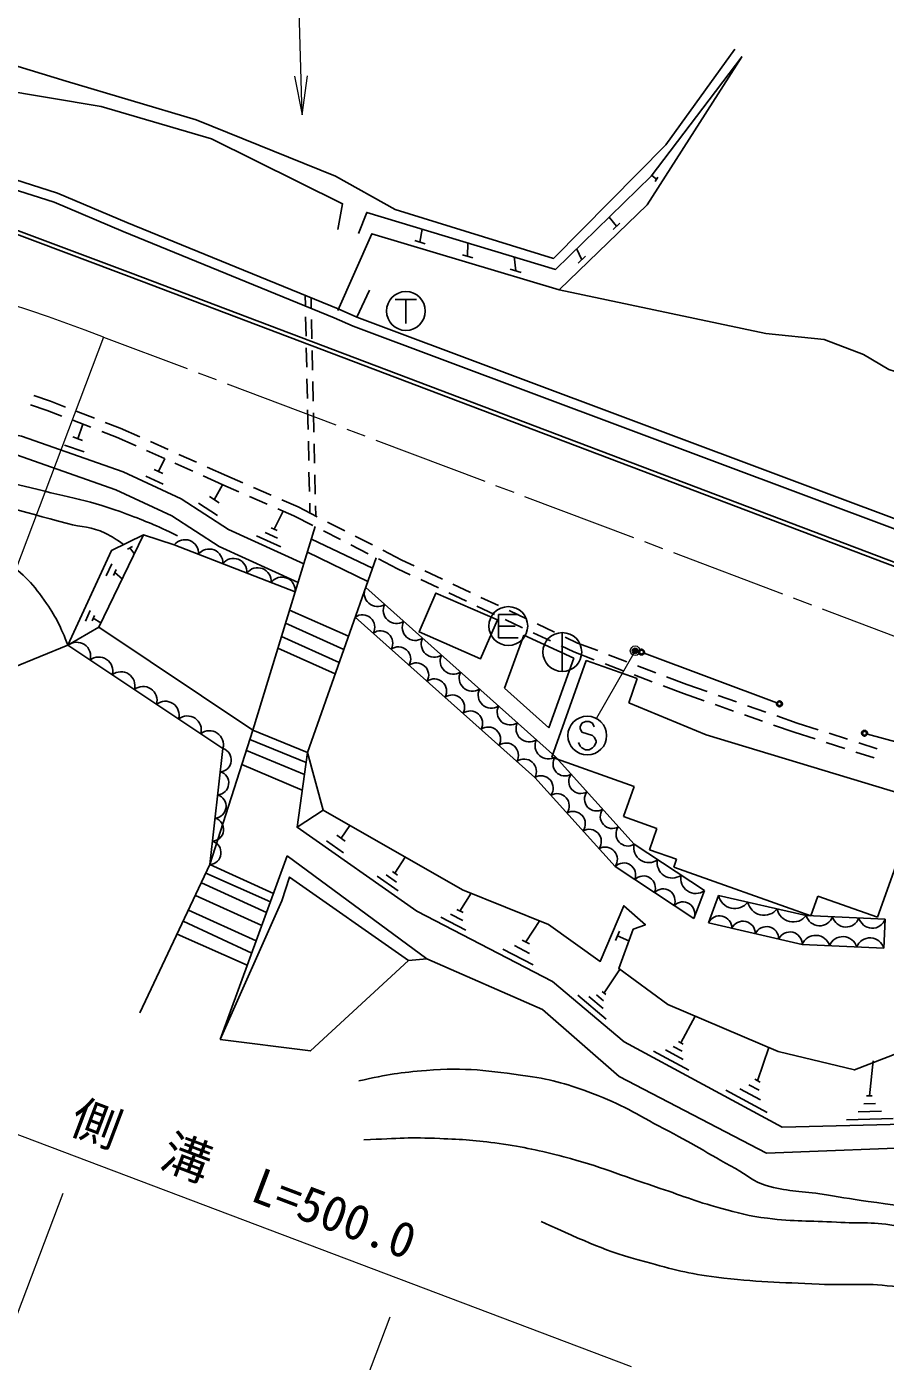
# Model space of a CAD drawing. Units: millimetres at full size, sheet at 1:1000; details may follow other scales. Extents: x 40000 to 680000, y 20000 to 380000.
# Drawn here: x 288098 to 332352, y 249245 to 318021 of the extents above; entities that cross this region are included whole.
import ezdxf
from ezdxf.enums import TextEntityAlignment as Align

# ---------------------------------------------------------------- set-up
doc = ezdxf.new("R2010")
doc.units = ezdxf.units.MM
doc.header["$LTSCALE"] = 1000
doc.header["$PDMODE"] = 32
doc.header["$PDSIZE"] = 500
for name, color, linetype, lineweight in [('M-BGD', 7, 'Continuous', 25), ('M-BMK', 2, 'Continuous', 13), ('M-STR-HTXT', 7, 'Continuous', 13), ('M-STR-STRC', 7, 'Continuous', 25)]:
    doc.layers.add(name, color=color, linetype=linetype, lineweight=lineweight)
doc.styles.add('ＭＳ ゴシック', font='')
doc.styles.get('ＭＳ ゴシック').set_extended_font_data('MS Gothic')

# ---------------------------------------------------------------- blocks, each defined once
blk = doc.blocks.new('open_arrow')
at = {"color": 0, "linetype": 'Continuous', "lineweight": -2}
blk.add_lwpolyline([(7.5, 1.25), (0, 0), (7.5, -1.25)], dxfattribs=at)

msp = doc.modelspace()

# ---------------------------------------------------------------- linework, layer by layer
at = {"layer": 'M-BGD'}
for p, q in [((320559, 310158), (320313, 310352)), ((320626, 310263), (320491, 310052)), ((318499, 307736), (318114, 308203)), ((308368, 306917), (308475, 307590)), ((318673, 307905), (318325, 307568)), ((308629, 306839), (308107, 306995)), ((310822, 306185), (310839, 306886)), ((311091, 306105), (310553, 306265)), ((313306, 305444), (313223, 306180)), ((316715, 306008), (316442, 306596)), ((316902, 306189), (316529, 305828)), ((313591, 305359), (313022, 305528)), ((302462, 303667), (302451, 304176)), ((302766, 303528), (302754, 304053)), ((305115, 303060), (305768, 304449)), ((307093, 303970), (308193, 303970)), ((307643, 303970), (307643, 302720)), ((302497, 302068), (302475, 303067)), ((302800, 301928), (302779, 302928)), ((302532, 300468), (302510, 301468)), ((302835, 300329), (302813, 301329)), ((302566, 298868), (302545, 299868)), ((302869, 298729), (302848, 299729)), ((288299, 298538), (289148, 298250)), ((288465, 299010), (289318, 298720)), ((289318, 298720), (290093, 298422)), ((289148, 298250), (289912, 297956)), ((290653, 298207), (291587, 297848)), ((302601, 297269), (302579, 298269)), ((302904, 297130), (302882, 298129)), ((290472, 297741), (291405, 297382)), ((290728, 296788), (290986, 297543)), ((291965, 297166), (292729, 296872)), ((292147, 297632), (292921, 297334)), ((292921, 297334), (293930, 296882)), ((291052, 296109), (290049, 296464)), ((290979, 296699), (290477, 296877)), ((292729, 296872), (293733, 296423)), ((294477, 296637), (295390, 296228)), ((302635, 295669), (302614, 296669)), ((302939, 295530), (302917, 296530)), ((294280, 296177), (295193, 295768)), ((294894, 295099), (295210, 295761)), ((295938, 295982), (296850, 295573)), ((295116, 294997), (294672, 295202)), ((295740, 295523), (296653, 295114)), ((297398, 295328), (298406, 294876)), ((302670, 294070), (302648, 295069)), ((295132, 294451), (294245, 294862)), ((297200, 294869), (298204, 294419)), ((297764, 293643), (298190, 294417)), ((298204, 294419), (299031, 294058)), ((298406, 294876), (299239, 294513)), ((302973, 293930), (302951, 294930)), ((298011, 293483), (297517, 293803)), ((299581, 293818), (300497, 293419)), ((299789, 294273), (300705, 293873)), ((297938, 292829), (296950, 293470)), ((300853, 292131), (301318, 293062)), ((301047, 293179), (301874, 292818)), ((301255, 293633), (302088, 293270)), ((302088, 293270), (303071, 292768)), ((302694, 292961), (302683, 293470)), ((302997, 292806), (302986, 293330)), ((301874, 292818), (302853, 292318)), ((303605, 292495), (304496, 292041)), ((301198, 291213), (299935, 291786)), ((301026, 291672), (300394, 291958)), ((301011, 292060), (300695, 292203)), ((303388, 292045), (304278, 291590)), ((305030, 291768), (305920, 291313)), ((293296, 291104), (293546, 291226)), ((293421, 291165), (293624, 290884)), ((301943, 288903), (295705, 291313)), ((305676, 289425), (302566, 290935)), ((302774, 291611), (305921, 290118)), ((304813, 291317), (305703, 290862)), ((306455, 291040), (307438, 290538)), ((292193, 289723), (292478, 290346)), ((306238, 290590), (307217, 290089)), ((307438, 290538), (308077, 290236)), ((292576, 289737), (292718, 290048)), ((292647, 289892), (293035, 289557)), ((307217, 290089), (307868, 289782)), ((308619, 289980), (309523, 289553)), ((308411, 289525), (309315, 289098)), ((310066, 289297), (310970, 288869)), ((309858, 288842), (310762, 288415)), ((311513, 288613), (312417, 288186)), ((291124, 287385), (291378, 287939)), ((291465, 287397), (291591, 287674)), ((291528, 287535), (291919, 287298)), ((304683, 286608), (301650, 287946)), ((311304, 288159), (312208, 287731)), ((313421, 287735), (312421, 287735)), ((312421, 287735), (312421, 286535)), ((312959, 287930), (313863, 287503)), ((299755, 281771), (291811, 287082)), ((304441, 285922), (301444, 287276)), ((312421, 287135), (313271, 287135)), ((312751, 287475), (313655, 287048)), ((314406, 287246), (315310, 286819)), ((304207, 285259), (301238, 286603)), ((312421, 286535), (313421, 286535)), ((313715, 286670), (312727, 283933)), ((316301, 285475), (313715, 286670)), ((314198, 286792), (315102, 286365)), ((315703, 286796), (315703, 284796)), ((315853, 286563), (316491, 286261)), ((316491, 286261), (317529, 285867)), ((303999, 284670), (301049, 285988)), ((316301, 285475), (315008, 281895)), ((315644, 286108), (316296, 285801)), ((316296, 285801), (317345, 285402)), ((318090, 285654), (319024, 285299)), ((316932, 285361), (315166, 280377)), ((316932, 285361), (319569, 284427)), ((317906, 285189), (318841, 284834)), ((319585, 285086), (320520, 284730)), ((319569, 284427), (319128, 283181)), ((319402, 284620), (320337, 284265)), ((320897, 284052), (321947, 283653)), ((321081, 284517), (322118, 284123)), ((322118, 284123), (323173, 283755)), ((315008, 281895), (312727, 283933)), ((321947, 283653), (323008, 283283)), ((323740, 283558), (324684, 283228)), ((319128, 283181), (323123, 281522)), ((323575, 283086), (324519, 282756)), ((325251, 283031), (326195, 282701)), ((325086, 282559), (326030, 282229)), ((326596, 282032), (327658, 281662)), ((326761, 282504), (327816, 282136)), ((327816, 282136), (328886, 281792)), ((302568, 280611), (299755, 281771)), ((323123, 281522), (334106, 278201)), ((327658, 281662), (328737, 281315)), ((329457, 281608), (330409, 281302)), ((302412, 279486), (299422, 280727)), ((302498, 280111), (299600, 281285)), ((329309, 281131), (330261, 280825)), ((330832, 280641), (331784, 280335)), ((330981, 281119), (331933, 280813)), ((302300, 278682), (299188, 279993)), ((315166, 280377), (319416, 278871)), ((319416, 278871), (318864, 277315)), ((331955, 272128), (334106, 278201)), ((318864, 277315), (320583, 276706)), ((304300, 276197), (304747, 276863)), ((320583, 276706), (320194, 275609)), ((304432, 275452), (303555, 276065)), ((304519, 276044), (304081, 276350)), ((301524, 275294), (298073, 265829)), ((307079, 274398), (307603, 275228)), ((320194, 275609), (321594, 275114)), ((321594, 275114), (321451, 274712)), ((297545, 274846), (300815, 273350)), ((307213, 274304), (306945, 274492)), ((321451, 274712), (328520, 272208)), ((300459, 272374), (297101, 273906)), ((300660, 272924), (297336, 274403)), ((307240, 273487), (306168, 274237)), ((307160, 273943), (306624, 274318)), ((300216, 271706), (296793, 273257)), ((310426, 272450), (311001, 273375)), ((323032, 273502), (322487, 272065)), ((323762, 273256), (323232, 271838)), ((328520, 272208), (328878, 273219)), ((328878, 273219), (331955, 272128)), ((299925, 270910), (296435, 272501)), ((310587, 272366), (310265, 272533)), ((299695, 270279), (296161, 271923)), ((310736, 271471), (309447, 272140)), ((310581, 271960), (309937, 272295)), ((313825, 270853), (314542, 271955)), ((332279, 270535), (332348, 272033)), ((299469, 269657), (295848, 271261)), ((318443, 270931), (318644, 271408)), ((318543, 271170), (319140, 270918)), ((314199, 269672), (312644, 270480)), ((314012, 270263), (313234, 270667)), ((314019, 270752), (313631, 270954)), ((317853, 268227), (318657, 269421)), ((317945, 268150), (317761, 268304)), ((317970, 266875), (316500, 268110)), ((317808, 267429), (317074, 268046)), ((317831, 267828), (317463, 268137)), ((321810, 265657), (322553, 267032)), ((321925, 265595), (321695, 265719)), ((322232, 264246), (320398, 265235)), ((321939, 264799), (321022, 265293)), ((321874, 265228), (321416, 265475)), ((325768, 263706), (326343, 265420)), ((331528, 262926), (331725, 264723)), ((325842, 263210), (325312, 263496)), ((325901, 263634), (325635, 263778)), ((326256, 262073), (324135, 263218)), ((325917, 262713), (324856, 263285)), ((331678, 262929), (331377, 262922)), ((332149, 262137), (330944, 262109)), ((331838, 262531), (331236, 262517)), ((332760, 261749), (330351, 261693))]:
    msp.add_line(p, q, dxfattribs=at)
for points in [[(324596, 316856), (321041, 311935), (315248, 306076), (307088, 308607), (304010, 310313), (296830, 313225), (290132, 315220), (285569, 316610), (279297, 320221), (274538, 323160), (275822, 328007), (277378, 331573)], [(304143, 303400), (305879, 307347), (315550, 304461), (320077, 308848), (324951, 316471), (320282, 310313), (315353, 305512), (305625, 308448), (305195, 307364)], [(243567, 315274), (254518, 315181), (261793, 314636), (268055, 314160), (272996, 313556), (278024, 312707), (282143, 311827), (284839, 310988), (289687, 309448), (293264, 307931), (304144, 303485), (305115, 303060), (342488, 289058)], [(243563, 314774), (254497, 314681), (261755, 314137), (268006, 313663), (272924, 313061), (277930, 312216), (282016, 311342), (284689, 310511), (289513, 308979), (293072, 307469), (303950, 303024), (304927, 302597), (342312, 288590)], [(304140, 307567), (304376, 308897), (297623, 312244), (291941, 313901), (286497, 314827), (284924, 311022)], [(315550, 304461), (326192, 302218), (329197, 301901), (331220, 301131), (332530, 300362), (338743, 298405), (341009, 305345), (341783, 311290)], [(285264, 308191), (293376, 305150), (334597, 289527), (342531, 286553), (349595, 284388), (354135, 283124), (363250, 280919), (368002, 279848), (373983, 278762), (380766, 277901), (385982, 277271), (394801, 276284), (401982, 275458), (406099, 275329), (435543, 273750), (449900, 273040), (464137, 272295)], [(285330, 308380), (293447, 305337), (334667, 289714), (342595, 286743), (349651, 284580), (354185, 283317), (363295, 281114), (368042, 280044), (374013, 278960), (380790, 278099), (386005, 277470), (394823, 276482), (401996, 275658), (406107, 275529), (435553, 273949), (449911, 273239), (464149, 272495)], [(234841, 300675), (251554, 302837), (254981, 303117), (259198, 303096), (267338, 301297), (274026, 299810), (281354, 298248), (287838, 296927), (293063, 295079), (296062, 293689), (298500, 292107), (302386, 290345)], [(234969, 299683), (251658, 301843), (255019, 302117), (259086, 302097), (267122, 300320), (273814, 298833), (281150, 297269), (287570, 295961), (292685, 294152), (295577, 292811), (298019, 291227), (302090, 289381)], [(295705, 291313), (294118, 291838), (291811, 287082), (290227, 286142), (292461, 291031), (294118, 291838)], [(293925, 267201), (297545, 274846), (299755, 281771), (302972, 292257)], [(306110, 290655), (302568, 280611), (302035, 276763)], [(305570, 289123), (315348, 280398), (319409, 275887), (323032, 273502)], [(322487, 272065), (318423, 274740), (314288, 279334), (305030, 287594)], [(290227, 286142), (287368, 284975), (286299, 280533), (286243, 273413)], [(297545, 274846), (298210, 280824), (290227, 286142)], [(384203, 257518), (377443, 257681), (373065, 258163), (368598, 257903), (363032, 258806), (357186, 264422), (347761, 266221), (343392, 267389), (339283, 265900), (335832, 266232), (330763, 264263), (326835, 265212), (321139, 267633), (318609, 269479), (319360, 271513), (319989, 271738), (318873, 272723), (317661, 269850), (314996, 271754), (310558, 273541), (303371, 277652), (302568, 280611)], [(303371, 277652), (302035, 276763), (308198, 272450), (315190, 268819), (318895, 265706), (327028, 261316), (336097, 261527), (339978, 261568), (352143, 262498), (360746, 257573), (366791, 253791)], [(298073, 265829), (301248, 272974), (301649, 274195), (307784, 269895), (308714, 269980), (301524, 275294)], [(323762, 273256), (328276, 272219), (332348, 272033)], [(332279, 270535), (328073, 270727), (323232, 271838)], [(307784, 269895), (302727, 265240), (298073, 265829)], [(308714, 269980), (314679, 267368), (318633, 263916), (326231, 259971), (335105, 260306), (337117, 259046), (339455, 252764)]]:
    msp.add_lwpolyline(points, dxfattribs=at)
msp.add_lwpolyline([(312363, 287449), (311493, 285449), (308318, 286831), (309188, 288831)], close=True, dxfattribs=at)
for centre in [(307643, 303370), (312921, 287135), (315703, 285796)]:
    msp.add_circle(centre, 1000, dxfattribs=at)
for centre, radius, start, end in [((296258, 290888), 697, 355.31042, 142.44908), ((297505, 290406), 697, 355.31042, 142.44908), ((298753, 289924), 697, 355.31042, 142.44908), ((300001, 289442), 697, 355.31042, 142.44908), ((301248, 288960), 697, 355.31042, 142.44908), ((306178, 288820), 679, 153.56819, 302.95465), ((307156, 287948), 679, 153.56819, 302.95465), ((305403, 287080), 635, 330.52405, 125.99879), ((306329, 286254), 635, 330.52405, 125.99879), ((308134, 287075), 679, 153.56819, 302.95465), ((290675, 285580), 720, 344.08955, 128.57016), ((309111, 286203), 679, 153.56819, 302.95465), ((291816, 284820), 720, 344.08955, 128.57016), ((307255, 285428), 635, 330.52405, 125.99879), ((310089, 285330), 679, 153.56819, 302.95465), ((292956, 284060), 720, 344.08955, 128.57016), ((308181, 284602), 635, 330.52405, 125.99879), ((311067, 284458), 679, 153.56819, 302.95465), ((309107, 283776), 635, 330.52405, 125.99879), ((294096, 283300), 720, 344.08955, 128.57016), ((310032, 282950), 635, 330.52405, 125.99879), ((312045, 283586), 679, 153.56819, 302.95465), ((295237, 282541), 720, 344.08955, 128.57016), ((310958, 282124), 635, 330.52405, 125.99879), ((313023, 282713), 679, 153.56819, 302.95465), ((296377, 281781), 720, 344.08955, 128.57016), ((314001, 281841), 679, 153.56819, 302.95465), ((297518, 281021), 720, 344.08955, 128.57016), ((311884, 281298), 635, 330.52405, 125.99879), ((298032, 280238), 612, 274.18966, 73.13038), ((312810, 280472), 635, 330.52405, 125.99879), ((314979, 280968), 679, 153.56819, 302.95465), ((313736, 279646), 635, 330.52405, 125.99879), ((315842, 280026), 618, 143.02881, 300.94932), ((297899, 279043), 612, 274.18966, 73.13038), ((314604, 278786), 632, 324.04316, 119.93498), ((316654, 279124), 618, 143.02881, 300.94932), ((317467, 278222), 618, 143.02881, 300.94932), ((297766, 277847), 612, 274.18966, 73.13038), ((315431, 277867), 632, 324.04316, 119.93498), ((297634, 276652), 612, 274.18966, 73.13038), ((316258, 276949), 632, 324.04316, 119.93498), ((318279, 277320), 618, 143.02881, 300.94932), ((317084, 276030), 632, 324.04316, 119.93498), ((319091, 276417), 618, 143.02881, 300.94932), ((297501, 275456), 612, 274.18966, 73.13038), ((320163, 275717), 773, 167.30823, 305.9764), ((317911, 275111), 632, 324.04316, 119.93498), ((318865, 274306), 620, 337.78994, 135.49469), ((321370, 274922), 773, 167.30823, 305.9764), ((319881, 273637), 620, 337.78994, 135.49469), ((322578, 274127), 773, 167.30823, 305.9764), ((320897, 272968), 620, 337.78994, 135.49469), ((324592, 273420), 846, 191.20324, 322.92604), ((321913, 272299), 620, 337.78994, 135.49469), ((326097, 273074), 846, 191.20324, 322.92604), ((327601, 272729), 846, 191.20324, 322.92604), ((323807, 271567), 635, 359.3656, 154.76369), ((325017, 271289), 635, 359.3656, 154.76369), ((328964, 272399), 712, 194.67755, 340.0957), ((330322, 272337), 712, 194.67755, 340.0957), ((331679, 272275), 712, 194.67755, 340.0957), ((326227, 271012), 635, 359.3656, 154.76369), ((327437, 270734), 635, 359.3656, 154.76369), ((328763, 270452), 743, 16.45746, 158.31579), ((330165, 270388), 743, 16.45746, 158.31579), ((331567, 270324), 743, 16.45746, 158.31579)]:
    msp.add_arc(centre, radius, start, end, dxfattribs=at)
for points, knots in [([(295875, 291791), (294677, 292364), (294300, 292511), (293263, 292903), (291397, 293610), (290270, 293761), (288336, 294253), (284720, 295173), (282659, 295541), (279025, 296386), (275638, 297173), (273765, 297724), (270362, 298433), (267761, 298975), (266269, 299092), (263660, 299590), (261847, 299935), (260864, 300325), (259030, 300541), (257296, 300744), (256306, 300735), (254562, 300648), (252404, 300541), (251204, 300345), (249061, 300068), (247653, 299886), (246876, 299699), (245465, 299539), (243661, 299333), (242639, 299338), (240828, 299205), (238988, 299069), (237956, 299011), (236118, 298851), (234732, 298731), (234290, 298689), (232573, 298515)], [0, 0, 0, 0, 1, 1, 1, 2, 2, 2, 3, 3, 3, 4, 4, 4, 5, 5, 5, 6, 6, 6, 7, 7, 7, 8, 8, 8, 9, 9, 9, 10, 10, 10, 11, 11, 11, 12, 12, 12, 12]), ([(232488, 297550), (234507, 297742), (235049, 297791), (236694, 297889), (238476, 297995), (239477, 298039), (241262, 298051), (243042, 298063), (244040, 297872), (245817, 297957), (247335, 298029), (248172, 298233), (249685, 298373), (251594, 298549), (252668, 298606), (254581, 298737), (256317, 298855), (257290, 299088), (259028, 299005), (261233, 298901), (262402, 298301), (264586, 297987), (266305, 297740), (267292, 297774), (269001, 297463), (271912, 296934), (273454, 296238), (276339, 295578), (279232, 294916), (280911, 294816), (283798, 294125), (286312, 293523), (287692, 293073), (290193, 292417), (290951, 292219), (291436, 292270), (292137, 291921), (292528, 291727), (292691, 291636), (293087, 291336)], [0, 0, 0, 0, 1, 1, 1, 2, 2, 2, 3, 3, 3, 4, 4, 4, 5, 5, 5, 6, 6, 6, 7, 7, 7, 8, 8, 8, 9, 9, 9, 10, 10, 10, 11, 11, 11, 12, 12, 12, 13, 13, 13, 13]), ([(290227, 286142), (289826, 287144), (289652, 287510), (289124, 288293), (288454, 289287), (287961, 289795), (286989, 290496), (285521, 291555), (284443, 291729), (282741, 292345), (280916, 293005), (279820, 293144), (277952, 293672), (276200, 294166), (275241, 294529), (273473, 294964), (271435, 295464), (270279, 295687), (268211, 296046), (266148, 296403), (264977, 296503), (262903, 296794), (261146, 297040), (260175, 297327), (258403, 297421), (256681, 297512), (255716, 297294), (253992, 297231), (252286, 297168), (251329, 297184), (249624, 297098), (247836, 297007), (246841, 296850), (245053, 296782), (243559, 296725), (242720, 296815), (241226, 296780), (239324, 296734), (238259, 296659), (236358, 296573), (234743, 296500), (234236, 296476), (232224, 296377)], [0, 0, 0, 0, 1, 1, 1, 2, 2, 2, 3, 3, 3, 4, 4, 4, 5, 5, 5, 6, 6, 6, 7, 7, 7, 8, 8, 8, 9, 9, 9, 10, 10, 10, 11, 11, 11, 12, 12, 12, 13, 13, 13, 14, 14, 14, 14]), ([(305213, 263691), (306787, 264045), (307324, 264123), (308697, 264234), (310734, 264398), (311898, 264230), (313922, 263943), (315260, 263753), (315995, 263514), (317264, 263051), (318763, 262504), (319509, 261975), (320924, 261238), (322393, 260473), (323180, 259977), (324629, 259177), (325248, 258835), (325538, 258507), (326215, 258306), (327261, 257996), (327896, 258040), (328973, 257873), (329944, 257722), (330487, 257630), (331460, 257488), (333996, 257117), (334834, 257057), (337979, 256730)], [0, 0, 0, 0, 1, 1, 1, 2, 2, 2, 3, 3, 3, 4, 4, 4, 5, 5, 5, 6, 6, 6, 7, 7, 7, 8, 8, 8, 9, 9, 9, 9]), ([(338671, 253177), (337735, 253959), (337394, 254204), (336497, 254742), (335231, 255500), (334456, 255896), (333013, 256202), (331794, 256459), (331074, 256335), (329831, 256411), (328447, 256495), (327662, 256442), (326286, 256614), (325321, 256734), (324791, 256885), (323852, 257139), (322526, 257499), (321816, 257809), (320510, 258237), (318664, 258842), (317661, 259292), (315781, 259783), (314492, 260119), (313758, 260276), (312441, 260469), (311255, 260642), (310581, 260675), (309384, 260726), (307860, 260790), (307321, 260747), (305479, 260651)], [0, 0, 0, 0, 1, 1, 1, 2, 2, 2, 3, 3, 3, 4, 4, 4, 5, 5, 5, 6, 6, 6, 7, 7, 7, 8, 8, 8, 9, 9, 9, 10, 10, 10, 10]), ([(314615, 256444), (317067, 255355), (317825, 254958), (320001, 254366), (321408, 253983), (322203, 253758), (323650, 253578), (325709, 253322), (326877, 253320), (328949, 253221), (330420, 253150), (331256, 253290), (332719, 253113), (333725, 252991), (334324, 253017), (335273, 252665), (335782, 252476), (335989, 252392), (336537, 252085)], [0, 0, 0, 0, 1, 1, 1, 2, 2, 2, 3, 3, 3, 4, 4, 4, 5, 5, 5, 6, 6, 6, 6])]:
    msp.add_open_spline(points, degree=3, knots=knots, dxfattribs=at)
at = {"layer": 'M-BMK'}
for p, q in [((292060, 302028), (296366, 300399)), ((296928, 300187), (297863, 299833)), ((298424, 299621), (304036, 297498)), ((304597, 297286), (305533, 296932)), ((306094, 296720), (311706, 294597)), ((312267, 294385), (313202, 294031)), ((313763, 293819), (319375, 291696)), ((319937, 291484), (320872, 291130)), ((321433, 290918), (327045, 288795)), ((327606, 288582), (328542, 288229)), ((329103, 288016), (333409, 286387))]:
    msp.add_line(p, q, dxfattribs=at)
msp.add_arc((250312, 191660), 118000, 69.28048, 100.44437, dxfattribs=at)
at = {"layer": 'M-STR-HTXT'}
for p, q in [((292060, 302028), (284984, 283322)), ((319458, 285860), (317469, 282383)), ((277908, 264615), (319258, 248974)), ((287150, 250428), (289980, 257911)), ((304000, 244054), (306831, 251537))]:
    msp.add_line(p, q, dxfattribs=at)
msp.add_lwpolyline([(302295, 313475), (301948, 325484), (326948, 325484)], dxfattribs=at)
for radius in [150, 120, 90, 60, 30, 20]:
    msp.add_circle((319458, 285860), radius, dxfattribs=at)
msp.add_point((319458, 285860), dxfattribs=at)
at = {"layer": 'M-STR-STRC'}
for p, q in [((319929, 285741), (326755, 283182)), ((316717, 282127), (316626, 281945)), ((316899, 282218), (316717, 282127)), ((317080, 282218), (316899, 282218)), ((317262, 282127), (317080, 282218)), ((317353, 281945), (317262, 282127)), ((316626, 281945), (316626, 281854)), ((316626, 281854), (316717, 281673)), ((316717, 281673), (317262, 281491)), ((317262, 281491), (317353, 281400)), ((317353, 281400), (317444, 281218)), ((331427, 281570), (341020, 278939)), ((316626, 280945), (316535, 281127)), ((316717, 280854), (316626, 280945)), ((316899, 280763), (316717, 280854)), ((317080, 280763), (316899, 280763)), ((317262, 280854), (317080, 280763)), ((317353, 280945), (317262, 280854)), ((317444, 281127), (317353, 280945)), ((317444, 281218), (317444, 281127))]:
    msp.add_line(p, q, dxfattribs=at)
for centre, radius in [((319789, 285794), 150), ((319789, 285794), 120), ((319789, 285794), 100), ((326895, 283130), 150), ((326895, 283130), 120), ((326895, 283130), 100), ((316990, 281491), 1000), ((331282, 281610), 150), ((331282, 281610), 120), ((331282, 281610), 100)]:
    msp.add_circle(centre, radius, dxfattribs=at)

# ---------------------------------------------------------------- block references
at = {"layer": 'M-STR-HTXT', "xscale": 267, "yscale": 267, "rotation": 91.7}
msp.add_blockref('open_arrow', (302295, 313475), dxfattribs=at)

# ---------------------------------------------------------------- texts
at = {"layer": 'M-STR-HTXT', "style": 'ＭＳ ゴシック'}
msp.add_text('側\u3000溝\u3000L=500.0', height=1833, rotation=339.28, dxfattribs=at).set_placement((298760, 257263), align=Align.BOTTOM_CENTER)

doc.saveas('drawing.dxf')
